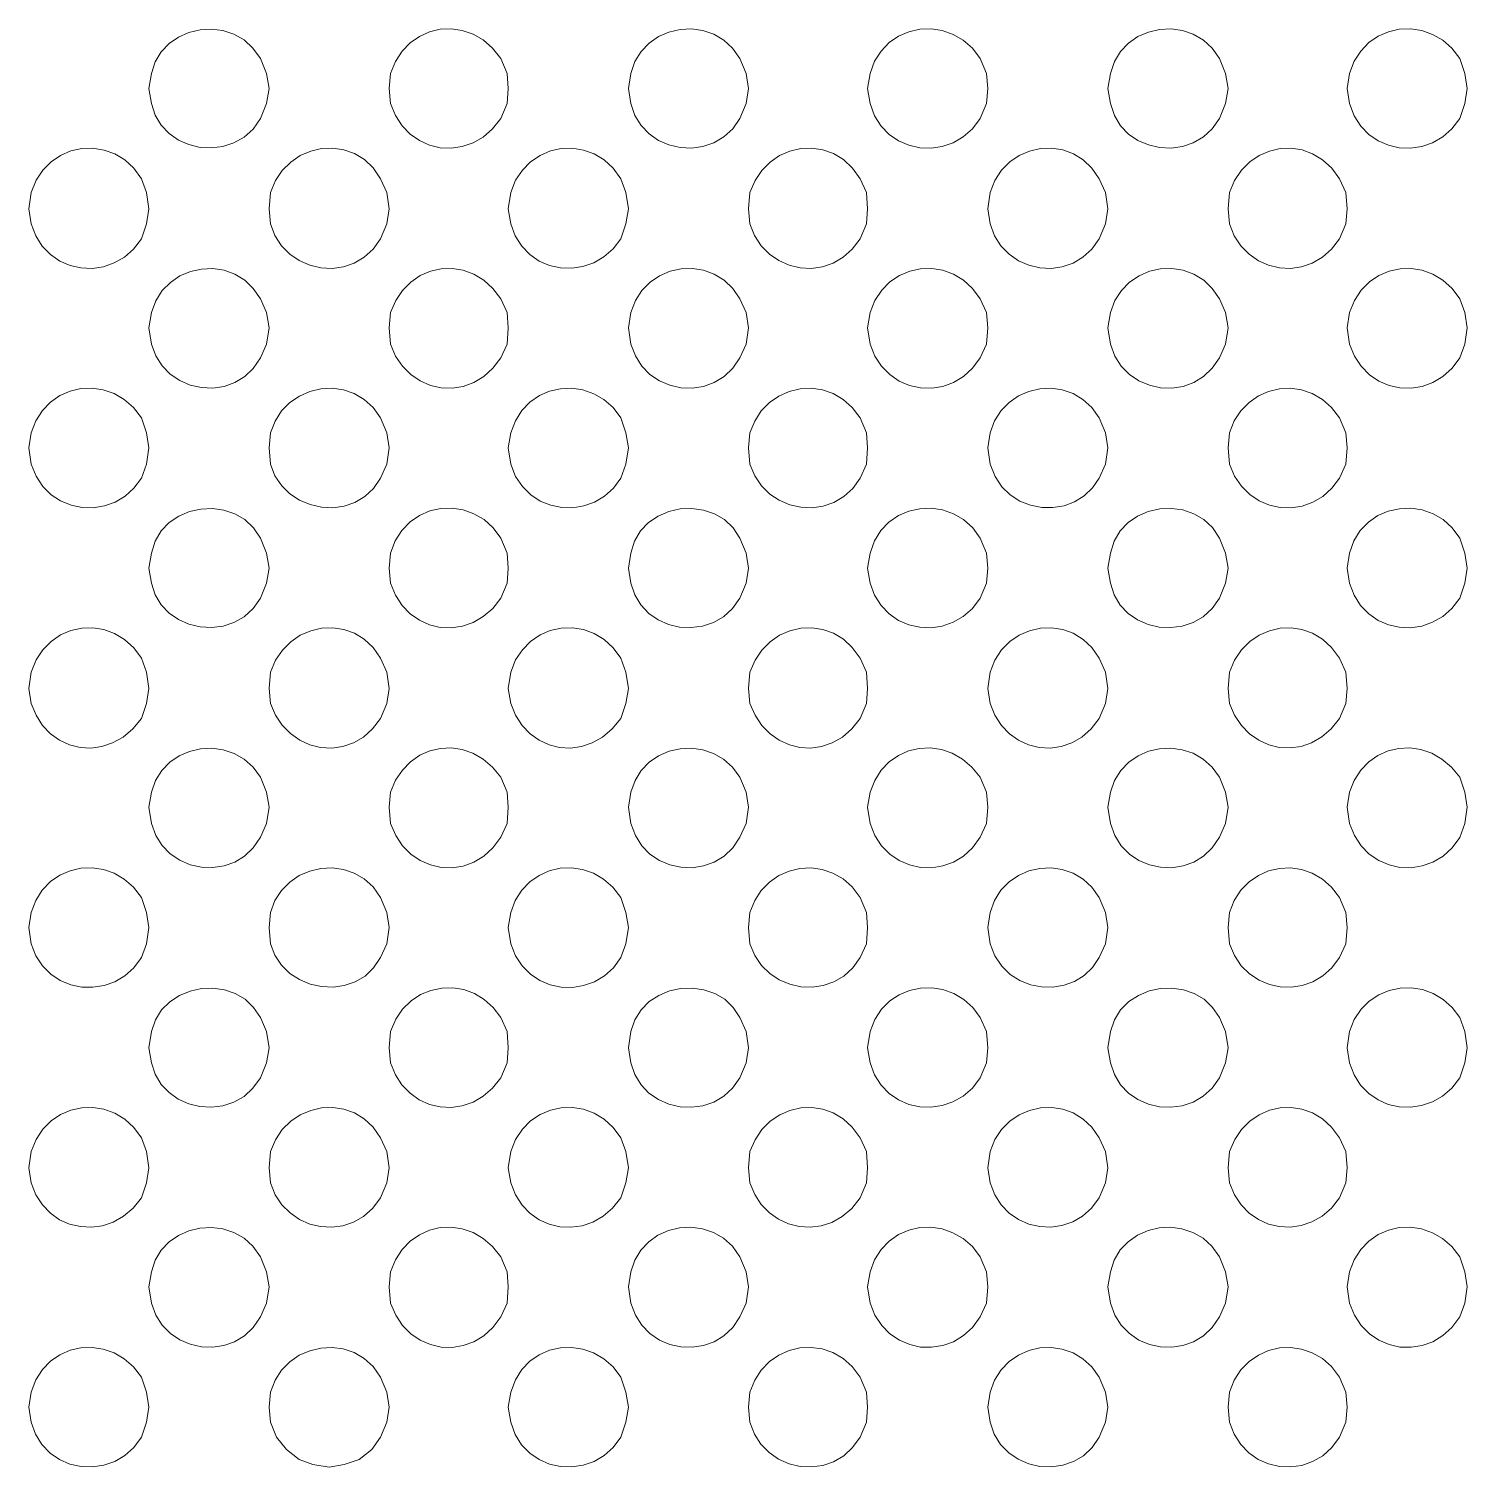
# Model space of a CAD drawing. Extents: x 0 to 242, y -13 to 199.
# Drawn here: x 85.79 to 116.08, y 139.38 to 169.67 of the extents above; entities that cross this region are included whole.
import ezdxf

# ---------------------------------------------------------------- set-up
doc = ezdxf.new("R2010")
doc.units = 0
doc.layers.add('GEOMETRY', color=7, linetype='Continuous')

msp = doc.modelspace()

# ---------------------------------------------------------------- linework, layer by layer
at = {"layer": 'GEOMETRY', "lineweight": 13}
for points in [[(90.855, 168.408), (90.802, 168.724), (90.67, 169.04), (90.515, 169.261), (90.327, 169.433), (90.113, 169.555), (89.882, 169.631), (89.642, 169.661), (89.4, 169.647), (89.165, 169.59), (88.945, 169.493), (88.748, 169.356), (88.583, 169.182), (88.456, 168.971), (88.376, 168.724), (88.325, 168.408), (88.376, 168.092), (88.456, 167.846), (88.582, 167.635), (88.748, 167.461), (88.945, 167.324), (89.165, 167.227), (89.4, 167.17), (89.642, 167.157), (89.883, 167.187), (90.114, 167.262), (90.327, 167.384), (90.516, 167.555), (90.67, 167.775), (90.802, 168.092), (90.855, 168.408)], [(95.89, 168.408), (95.864, 168.724), (95.733, 169.041), (95.561, 169.26), (95.364, 169.431), (95.149, 169.555), (94.923, 169.633), (94.69, 169.666), (94.458, 169.656), (94.232, 169.602), (94.019, 169.507), (93.824, 169.371), (93.653, 169.194), (93.514, 168.978), (93.411, 168.724), (93.385, 168.408), (93.411, 168.092), (93.514, 167.839), (93.653, 167.623), (93.823, 167.447), (94.018, 167.311), (94.232, 167.216), (94.458, 167.162), (94.69, 167.152), (94.923, 167.185), (95.15, 167.263), (95.364, 167.387), (95.561, 167.558), (95.733, 167.775), (95.864, 168.092), (95.89, 168.408)], [(100.952, 168.408), (100.899, 168.724), (100.767, 169.041), (100.615, 169.259), (100.43, 169.429), (100.218, 169.552), (99.989, 169.63), (99.749, 169.662), (99.508, 169.651), (99.273, 169.597), (99.053, 169.502), (98.854, 169.366), (98.687, 169.19), (98.557, 168.976), (98.474, 168.724), (98.421, 168.408), (98.474, 168.092), (98.557, 167.841), (98.686, 167.627), (98.854, 167.452), (99.052, 167.316), (99.273, 167.221), (99.508, 167.167), (99.75, 167.156), (99.989, 167.189), (100.219, 167.266), (100.43, 167.389), (100.616, 167.558), (100.767, 167.775), (100.899, 168.092), (100.952, 168.408)], [(105.987, 168.408), (105.96, 168.724), (105.829, 169.04), (105.663, 169.256), (105.47, 169.425), (105.256, 169.549), (105.028, 169.628), (104.792, 169.663), (104.556, 169.655), (104.326, 169.603), (104.109, 169.51), (103.912, 169.374), (103.742, 169.198), (103.605, 168.981), (103.508, 168.724), (103.457, 168.408), (103.508, 168.091), (103.605, 167.835), (103.742, 167.619), (103.912, 167.443), (104.11, 167.308), (104.326, 167.214), (104.556, 167.163), (104.793, 167.154), (105.028, 167.189), (105.256, 167.268), (105.47, 167.392), (105.664, 167.561), (105.829, 167.775), (105.96, 168.091), (105.987, 168.408)], [(111.047, 168.408), (110.995, 168.724), (110.863, 169.04), (110.712, 169.258), (110.526, 169.429), (110.315, 169.552), (110.085, 169.629), (109.846, 169.662), (109.605, 169.651), (109.37, 169.597), (109.149, 169.502), (108.951, 169.366), (108.783, 169.19), (108.653, 168.976), (108.569, 168.724), (108.517, 168.408), (108.569, 168.091), (108.653, 167.84), (108.782, 167.626), (108.951, 167.451), (109.149, 167.316), (109.37, 167.22), (109.605, 167.167), (109.846, 167.156), (110.086, 167.189), (110.315, 167.266), (110.527, 167.389), (110.712, 167.558), (110.863, 167.775), (110.995, 168.091), (111.047, 168.408)], [(116.083, 168.408), (116.031, 168.724), (115.925, 169.04), (115.759, 169.256), (115.566, 169.425), (115.352, 169.549), (115.124, 169.628), (114.888, 169.663), (114.652, 169.655), (114.422, 169.603), (114.206, 169.51), (114.009, 169.374), (113.839, 169.198), (113.702, 168.981), (113.605, 168.724), (113.553, 168.408), (113.605, 168.091), (113.702, 167.835), (113.839, 167.619), (114.009, 167.443), (114.206, 167.308), (114.423, 167.214), (114.653, 167.163), (114.889, 167.154), (115.124, 167.189), (115.352, 167.268), (115.566, 167.392), (115.759, 167.561), (115.925, 167.775), (116.031, 168.091), (116.083, 168.408)], [(88.325, 165.878), (88.272, 166.222), (88.166, 166.51), (88.004, 166.731), (87.815, 166.905), (87.604, 167.032), (87.378, 167.114), (87.145, 167.151), (86.91, 167.144), (86.68, 167.094), (86.463, 167.001), (86.264, 166.867), (86.09, 166.692), (85.949, 166.477), (85.846, 166.222), (85.794, 165.878), (85.846, 165.562), (85.942, 165.306), (86.079, 165.089), (86.249, 164.912), (86.446, 164.777), (86.663, 164.683), (86.893, 164.632), (87.129, 164.623), (87.365, 164.658), (87.593, 164.737), (87.808, 164.861), (88.001, 165.03), (88.166, 165.245), (88.272, 165.562), (88.325, 165.878)], [(93.385, 165.878), (93.332, 166.222), (93.201, 166.51), (93.046, 166.736), (92.861, 166.911), (92.653, 167.039), (92.429, 167.119), (92.196, 167.154), (91.961, 167.144), (91.73, 167.09), (91.511, 166.995), (91.309, 166.86), (91.133, 166.685), (90.988, 166.472), (90.881, 166.222), (90.855, 165.878), (90.881, 165.562), (90.978, 165.312), (91.117, 165.099), (91.29, 164.923), (91.49, 164.786), (91.711, 164.69), (91.944, 164.635), (92.183, 164.623), (92.419, 164.654), (92.647, 164.731), (92.858, 164.855), (93.045, 165.026), (93.201, 165.245), (93.332, 165.562), (93.385, 165.878)], [(98.421, 165.878), (98.369, 166.222), (98.263, 166.51), (98.101, 166.731), (97.911, 166.905), (97.701, 167.032), (97.475, 167.114), (97.242, 167.151), (97.007, 167.144), (96.778, 167.094), (96.56, 167.001), (96.361, 166.867), (96.188, 166.692), (96.046, 166.477), (95.943, 166.222), (95.891, 165.878), (95.943, 165.562), (96.039, 165.306), (96.176, 165.089), (96.347, 164.912), (96.544, 164.777), (96.761, 164.683), (96.99, 164.632), (97.227, 164.624), (97.462, 164.659), (97.69, 164.738), (97.904, 164.862), (98.097, 165.031), (98.263, 165.246), (98.369, 165.562), (98.421, 165.878)], [(103.457, 165.878), (103.43, 166.221), (103.298, 166.51), (103.137, 166.735), (102.948, 166.911), (102.739, 167.038), (102.515, 167.119), (102.283, 167.153), (102.05, 167.143), (101.822, 167.09), (101.605, 166.995), (101.405, 166.859), (101.23, 166.684), (101.086, 166.471), (100.979, 166.221), (100.952, 165.878), (100.979, 165.562), (101.078, 165.311), (101.217, 165.097), (101.389, 164.921), (101.587, 164.785), (101.804, 164.689), (102.034, 164.634), (102.27, 164.623), (102.504, 164.655), (102.731, 164.732), (102.944, 164.856), (103.135, 165.027), (103.298, 165.246), (103.43, 165.562), (103.457, 165.878)], [(108.517, 165.878), (108.464, 166.221), (108.332, 166.51), (108.18, 166.733), (107.997, 166.908), (107.79, 167.035), (107.567, 167.116), (107.334, 167.152), (107.099, 167.143), (106.868, 167.091), (106.65, 166.997), (106.45, 166.862), (106.277, 166.687), (106.137, 166.473), (106.038, 166.221), (105.987, 165.878), (106.038, 165.562), (106.13, 165.309), (106.265, 165.094), (106.435, 164.918), (106.633, 164.782), (106.852, 164.687), (107.083, 164.634), (107.321, 164.623), (107.556, 164.657), (107.783, 164.735), (107.992, 164.858), (108.178, 165.029), (108.332, 165.246), (108.464, 165.562), (108.517, 165.878)], [(113.552, 165.877), (113.526, 166.221), (113.394, 166.51), (113.229, 166.734), (113.038, 166.908), (112.828, 167.036), (112.605, 167.116), (112.375, 167.152), (112.144, 167.143), (111.918, 167.091), (111.703, 166.997), (111.505, 166.862), (111.33, 166.687), (111.185, 166.473), (111.074, 166.221), (111.047, 165.877), (111.074, 165.562), (111.177, 165.31), (111.318, 165.095), (111.489, 164.919), (111.685, 164.783), (111.9, 164.687), (112.128, 164.634), (112.361, 164.623), (112.593, 164.656), (112.819, 164.734), (113.032, 164.858), (113.226, 165.028), (113.394, 165.246), (113.526, 165.562), (113.552, 165.877)], [(90.855, 163.372), (90.802, 163.69), (90.67, 163.978), (90.522, 164.202), (90.34, 164.376), (90.132, 164.503), (89.905, 164.583), (89.669, 164.618), (89.43, 164.609), (89.196, 164.557), (88.975, 164.463), (88.775, 164.328), (88.603, 164.153), (88.468, 163.94), (88.376, 163.69), (88.325, 163.372), (88.376, 163.03), (88.467, 162.781), (88.601, 162.568), (88.773, 162.394), (88.973, 162.259), (89.194, 162.165), (89.429, 162.112), (89.668, 162.102), (89.905, 162.137), (90.132, 162.217), (90.34, 162.343), (90.522, 162.517), (90.67, 162.74), (90.802, 163.03), (90.855, 163.372)], [(95.89, 163.373), (95.864, 163.69), (95.733, 163.978), (95.568, 164.201), (95.377, 164.376), (95.166, 164.503), (94.942, 164.585), (94.711, 164.621), (94.479, 164.614), (94.252, 164.562), (94.036, 164.469), (93.838, 164.334), (93.664, 164.159), (93.52, 163.944), (93.411, 163.69), (93.385, 163.373), (93.411, 163.03), (93.518, 162.777), (93.662, 162.562), (93.836, 162.387), (94.034, 162.252), (94.25, 162.159), (94.478, 162.108), (94.71, 162.1), (94.942, 162.136), (95.167, 162.217), (95.377, 162.344), (95.568, 162.518), (95.733, 162.74), (95.864, 163.03), (95.89, 163.373)], [(100.952, 163.372), (100.899, 163.69), (100.767, 163.978), (100.618, 164.201), (100.436, 164.375), (100.228, 164.502), (100.003, 164.584), (99.767, 164.62), (99.529, 164.612), (99.296, 164.56), (99.076, 164.467), (98.876, 164.332), (98.703, 164.157), (98.567, 163.943), (98.474, 163.69), (98.421, 163.372), (98.474, 163.03), (98.567, 162.778), (98.702, 162.564), (98.874, 162.389), (99.074, 162.254), (99.294, 162.16), (99.527, 162.109), (99.765, 162.101), (100.001, 162.137), (100.226, 162.217), (100.434, 162.344), (100.617, 162.518), (100.767, 162.74), (100.899, 163.03), (100.952, 163.372)], [(105.987, 163.372), (105.96, 163.69), (105.829, 163.978), (105.667, 164.199), (105.477, 164.373), (105.266, 164.501), (105.04, 164.583), (104.807, 164.62), (104.572, 164.614), (104.343, 164.564), (104.126, 164.471), (103.927, 164.337), (103.754, 164.161), (103.612, 163.946), (103.508, 163.69), (103.457, 163.372), (103.508, 163.03), (103.61, 162.776), (103.751, 162.56), (103.925, 162.385), (104.124, 162.251), (104.342, 162.158), (104.572, 162.108), (104.807, 162.101), (105.041, 162.138), (105.267, 162.22), (105.478, 162.347), (105.668, 162.52), (105.829, 162.74), (105.96, 163.03), (105.987, 163.372)], [(111.047, 163.372), (110.995, 163.69), (110.863, 163.978), (110.715, 164.2), (110.533, 164.375), (110.326, 164.502), (110.101, 164.583), (109.865, 164.62), (109.627, 164.612), (109.394, 164.561), (109.173, 164.468), (108.973, 164.333), (108.8, 164.158), (108.663, 163.944), (108.569, 163.69), (108.517, 163.372), (108.569, 163.03), (108.663, 162.777), (108.799, 162.563), (108.971, 162.388), (109.171, 162.253), (109.392, 162.16), (109.625, 162.109), (109.863, 162.101), (110.099, 162.137), (110.324, 162.218), (110.532, 162.345), (110.714, 162.519), (110.863, 162.74), (110.995, 163.03), (111.047, 163.372)], [(116.083, 163.372), (116.031, 163.69), (115.925, 163.978), (115.762, 164.199), (115.572, 164.373), (115.361, 164.501), (115.136, 164.583), (114.903, 164.62), (114.668, 164.614), (114.439, 164.564), (114.222, 164.471), (114.024, 164.337), (113.85, 164.161), (113.708, 163.946), (113.605, 163.69), (113.553, 163.372), (113.605, 163.03), (113.708, 162.775), (113.849, 162.56), (114.022, 162.384), (114.221, 162.25), (114.438, 162.157), (114.667, 162.107), (114.902, 162.1), (115.135, 162.137), (115.361, 162.219), (115.572, 162.346), (115.762, 162.52), (115.925, 162.74), (116.031, 163.03), (116.083, 163.372)], [(88.325, 160.844), (88.272, 161.159), (88.166, 161.475), (87.998, 161.691), (87.804, 161.861), (87.59, 161.985), (87.362, 162.064), (87.127, 162.099), (86.892, 162.09), (86.664, 162.038), (86.448, 161.944), (86.252, 161.809), (86.081, 161.632), (85.944, 161.415), (85.846, 161.159), (85.794, 160.844), (85.846, 160.5), (85.948, 160.245), (86.09, 160.03), (86.265, 159.857), (86.465, 159.725), (86.684, 159.636), (86.916, 159.588), (87.152, 159.584), (87.386, 159.622), (87.611, 159.703), (87.821, 159.828), (88.008, 159.996), (88.166, 160.209), (88.272, 160.5), (88.325, 160.844)], [(93.385, 160.844), (93.332, 161.159), (93.201, 161.475), (93.044, 161.695), (92.857, 161.865), (92.646, 161.989), (92.418, 162.066), (92.182, 162.097), (91.944, 162.085), (91.711, 162.03), (91.491, 161.934), (91.291, 161.797), (91.118, 161.622), (90.979, 161.409), (90.881, 161.159), (90.855, 160.844), (90.881, 160.5), (90.978, 160.255), (91.119, 160.047), (91.294, 159.875), (91.498, 159.741), (91.722, 159.648), (91.958, 159.595), (92.199, 159.584), (92.436, 159.617), (92.663, 159.694), (92.871, 159.818), (93.053, 159.989), (93.201, 160.209), (93.332, 160.5), (93.385, 160.844)], [(98.421, 160.844), (98.369, 161.159), (98.263, 161.475), (98.096, 161.69), (97.903, 161.86), (97.689, 161.983), (97.461, 162.063), (97.226, 162.098), (96.99, 162.089), (96.761, 162.038), (96.545, 161.944), (96.348, 161.809), (96.178, 161.632), (96.04, 161.416), (95.943, 161.159), (95.891, 160.844), (95.943, 160.499), (96.046, 160.243), (96.189, 160.028), (96.364, 159.855), (96.565, 159.724), (96.784, 159.634), (97.015, 159.587), (97.251, 159.583), (97.484, 159.622), (97.709, 159.703), (97.919, 159.828), (98.105, 159.997), (98.263, 160.209), (98.369, 160.499), (98.421, 160.844)], [(103.457, 160.844), (103.43, 161.159), (103.298, 161.475), (103.134, 161.694), (102.943, 161.865), (102.73, 161.988), (102.504, 162.066), (102.27, 162.098), (102.034, 162.086), (101.805, 162.031), (101.588, 161.935), (101.39, 161.799), (101.218, 161.623), (101.079, 161.409), (100.979, 161.159), (100.952, 160.844), (100.979, 160.499), (101.08, 160.253), (101.221, 160.044), (101.396, 159.872), (101.597, 159.739), (101.817, 159.646), (102.05, 159.593), (102.287, 159.584), (102.522, 159.617), (102.747, 159.695), (102.957, 159.819), (103.143, 159.99), (103.298, 160.209), (103.43, 160.499), (103.457, 160.844)], [(108.517, 160.844), (108.464, 161.16), (108.332, 161.475), (108.178, 161.692), (107.992, 161.862), (107.782, 161.986), (107.556, 162.064), (107.321, 162.097), (107.084, 162.086), (106.852, 162.033), (106.634, 161.938), (106.436, 161.802), (106.266, 161.627), (106.131, 161.412), (106.038, 161.16), (105.987, 160.844), (106.038, 160.499), (106.14, 160.242), (106.283, 160.026), (106.461, 159.853), (106.665, 159.723), (106.887, 159.634), (107.122, 159.589), (107.359, 159.585), (107.593, 159.625), (107.814, 159.707), (108.017, 159.831), (108.192, 159.999), (108.332, 160.209), (108.464, 160.499), (108.517, 160.844)], [(113.552, 160.842), (113.526, 161.16), (113.394, 161.475), (113.226, 161.693), (113.033, 161.863), (112.82, 161.986), (112.594, 162.064), (112.361, 162.097), (112.128, 162.086), (111.901, 162.033), (111.686, 161.937), (111.49, 161.802), (111.318, 161.626), (111.178, 161.412), (111.074, 161.16), (111.047, 160.842), (111.074, 160.499), (111.183, 160.249), (111.328, 160.037), (111.503, 159.864), (111.702, 159.731), (111.918, 159.64), (112.145, 159.589), (112.377, 159.582), (112.608, 159.617), (112.832, 159.697), (113.042, 159.822), (113.231, 159.992), (113.394, 160.209), (113.526, 160.499), (113.552, 160.842)], [(90.855, 158.313), (90.802, 158.627), (90.67, 158.945), (90.527, 159.163), (90.345, 159.334), (90.135, 159.457), (89.903, 159.535), (89.661, 159.567), (89.415, 159.556), (89.176, 159.502), (88.951, 159.406), (88.75, 159.27), (88.581, 159.094), (88.454, 158.879), (88.376, 158.627), (88.325, 158.313), (88.376, 157.996), (88.455, 157.75), (88.582, 157.538), (88.748, 157.364), (88.946, 157.227), (89.166, 157.13), (89.401, 157.074), (89.643, 157.061), (89.884, 157.091), (90.115, 157.166), (90.329, 157.289), (90.516, 157.459), (90.67, 157.68), (90.802, 157.996), (90.855, 158.313)], [(95.89, 158.313), (95.864, 158.628), (95.733, 158.945), (95.571, 159.161), (95.38, 159.332), (95.168, 159.457), (94.942, 159.537), (94.707, 159.574), (94.471, 159.566), (94.241, 159.515), (94.024, 159.421), (93.825, 159.285), (93.652, 159.107), (93.512, 158.888), (93.411, 158.628), (93.385, 158.313), (93.411, 157.996), (93.514, 157.742), (93.653, 157.526), (93.823, 157.35), (94.019, 157.213), (94.232, 157.118), (94.459, 157.065), (94.691, 157.055), (94.924, 157.089), (95.151, 157.167), (95.365, 157.291), (95.562, 157.462), (95.733, 157.68), (95.864, 157.996), (95.89, 158.313)], [(100.952, 158.313), (100.899, 158.628), (100.767, 158.945), (100.624, 159.163), (100.443, 159.334), (100.232, 159.458), (100.001, 159.535), (99.757, 159.568), (99.511, 159.557), (99.271, 159.503), (99.046, 159.408), (98.845, 159.271), (98.676, 159.095), (98.55, 158.88), (98.474, 158.628), (98.421, 158.313), (98.474, 157.996), (98.554, 157.748), (98.681, 157.536), (98.848, 157.36), (99.045, 157.224), (99.264, 157.127), (99.499, 157.072), (99.74, 157.059), (99.98, 157.09), (100.211, 157.166), (100.424, 157.289), (100.612, 157.46), (100.767, 157.68), (100.899, 157.996), (100.952, 158.313)], [(105.987, 158.313), (105.96, 158.628), (105.829, 158.945), (105.669, 159.161), (105.479, 159.332), (105.265, 159.457), (105.036, 159.536), (104.797, 159.572), (104.558, 159.563), (104.324, 159.512), (104.105, 159.418), (103.906, 159.281), (103.735, 159.104), (103.6, 158.886), (103.508, 158.628), (103.457, 158.313), (103.508, 157.996), (103.604, 157.739), (103.741, 157.523), (103.912, 157.346), (104.109, 157.211), (104.326, 157.117), (104.556, 157.066), (104.792, 157.058), (105.028, 157.093), (105.257, 157.172), (105.471, 157.296), (105.664, 157.465), (105.829, 157.68), (105.96, 157.996), (105.987, 158.313)], [(111.047, 158.313), (110.995, 158.628), (110.863, 158.945), (110.721, 159.164), (110.54, 159.334), (110.329, 159.458), (110.097, 159.536), (109.854, 159.568), (109.608, 159.557), (109.367, 159.503), (109.142, 159.408), (108.941, 159.271), (108.772, 159.095), (108.646, 158.88), (108.569, 158.628), (108.517, 158.313), (108.569, 157.996), (108.65, 157.747), (108.778, 157.535), (108.945, 157.359), (109.142, 157.223), (109.362, 157.126), (109.597, 157.071), (109.839, 157.059), (110.079, 157.09), (110.309, 157.166), (110.522, 157.289), (110.71, 157.46), (110.863, 157.68), (110.995, 157.996), (111.047, 158.313)], [(116.083, 158.313), (116.031, 158.628), (115.925, 158.945), (115.765, 159.161), (115.575, 159.332), (115.362, 159.457), (115.132, 159.536), (114.894, 159.572), (114.654, 159.563), (114.421, 159.512), (114.201, 159.418), (114.002, 159.281), (113.831, 159.104), (113.696, 158.886), (113.605, 158.628), (113.553, 158.313), (113.605, 157.996), (113.701, 157.739), (113.838, 157.523), (114.008, 157.346), (114.205, 157.211), (114.422, 157.117), (114.652, 157.066), (114.888, 157.058), (115.124, 157.093), (115.352, 157.172), (115.566, 157.296), (115.76, 157.465), (115.925, 157.68), (116.031, 157.996), (116.083, 158.313)], [(88.325, 155.781), (88.272, 156.124), (88.166, 156.414), (88.004, 156.635), (87.813, 156.808), (87.602, 156.936), (87.377, 157.017), (87.143, 157.054), (86.908, 157.047), (86.679, 156.997), (86.462, 156.904), (86.263, 156.77), (86.09, 156.595), (85.949, 156.379), (85.846, 156.124), (85.794, 155.781), (85.846, 155.465), (85.948, 155.215), (86.086, 155.001), (86.252, 154.825), (86.443, 154.688), (86.651, 154.59), (86.873, 154.535), (87.102, 154.522), (87.333, 154.554), (87.56, 154.631), (87.779, 154.755), (87.982, 154.927), (88.166, 155.148), (88.272, 155.465), (88.325, 155.781)], [(93.385, 155.781), (93.332, 156.124), (93.201, 156.415), (93.044, 156.64), (92.859, 156.816), (92.651, 156.943), (92.427, 157.023), (92.195, 157.057), (91.96, 157.047), (91.73, 156.994), (91.511, 156.899), (91.31, 156.763), (91.134, 156.588), (90.989, 156.375), (90.881, 156.124), (90.855, 155.781), (90.881, 155.465), (90.987, 155.216), (91.13, 155.003), (91.302, 154.827), (91.499, 154.69), (91.714, 154.593), (91.94, 154.537), (92.172, 154.524), (92.404, 154.555), (92.629, 154.632), (92.841, 154.756), (93.034, 154.927), (93.201, 155.148), (93.332, 155.465), (93.385, 155.781)], [(98.421, 155.781), (98.369, 156.124), (98.263, 156.415), (98.1, 156.636), (97.91, 156.809), (97.698, 156.936), (97.473, 157.018), (97.24, 157.054), (97.005, 157.047), (96.776, 156.997), (96.559, 156.904), (96.361, 156.77), (96.187, 156.595), (96.046, 156.379), (95.943, 156.124), (95.891, 155.781), (95.943, 155.465), (96.046, 155.215), (96.184, 155), (96.351, 154.824), (96.541, 154.687), (96.75, 154.59), (96.971, 154.535), (97.2, 154.523), (97.43, 154.554), (97.657, 154.632), (97.875, 154.756), (98.079, 154.927), (98.263, 155.148), (98.369, 155.465), (98.421, 155.781)], [(103.457, 155.781), (103.43, 156.124), (103.298, 156.415), (103.135, 156.641), (102.946, 156.816), (102.736, 156.943), (102.513, 157.023), (102.281, 157.057), (102.049, 157.047), (101.821, 156.994), (101.605, 156.898), (101.406, 156.763), (101.231, 156.587), (101.087, 156.374), (100.979, 156.124), (100.952, 155.781), (100.979, 155.465), (101.089, 155.215), (101.232, 155.001), (101.404, 154.824), (101.598, 154.687), (101.809, 154.591), (102.031, 154.536), (102.26, 154.523), (102.488, 154.555), (102.712, 154.633), (102.925, 154.756), (103.122, 154.928), (103.298, 155.148), (103.43, 155.465), (103.457, 155.781)], [(108.517, 155.781), (108.464, 156.124), (108.332, 156.415), (108.179, 156.638), (107.995, 156.812), (107.788, 156.939), (107.565, 157.02), (107.332, 157.055), (107.097, 157.046), (106.867, 156.994), (106.649, 156.9), (106.45, 156.765), (106.277, 156.59), (106.137, 156.376), (106.038, 156.124), (105.987, 155.781), (106.038, 155.465), (106.138, 155.216), (106.275, 155.002), (106.443, 154.826), (106.636, 154.689), (106.848, 154.592), (107.072, 154.537), (107.303, 154.524), (107.533, 154.556), (107.758, 154.633), (107.97, 154.756), (108.163, 154.927), (108.332, 155.147), (108.464, 155.465), (108.517, 155.781)], [(113.552, 155.781), (113.526, 156.124), (113.394, 156.414), (113.227, 156.638), (113.036, 156.813), (112.826, 156.94), (112.603, 157.021), (112.373, 157.056), (112.143, 157.047), (111.918, 156.995), (111.703, 156.901), (111.506, 156.766), (111.331, 156.591), (111.185, 156.376), (111.074, 156.124), (111.047, 155.781), (111.074, 155.465), (111.184, 155.214), (111.328, 155), (111.499, 154.824), (111.693, 154.688), (111.904, 154.592), (112.126, 154.538), (112.354, 154.527), (112.583, 154.559), (112.807, 154.637), (113.021, 154.76), (113.218, 154.93), (113.394, 155.147), (113.526, 155.465), (113.552, 155.781)], [(90.855, 153.278), (90.802, 153.593), (90.67, 153.909), (90.517, 154.123), (90.33, 154.291), (90.119, 154.412), (89.89, 154.487), (89.652, 154.519), (89.412, 154.507), (89.179, 154.454), (88.959, 154.359), (88.761, 154.225), (88.593, 154.051), (88.462, 153.84), (88.376, 153.593), (88.325, 153.278), (88.376, 152.935), (88.467, 152.684), (88.603, 152.472), (88.774, 152.297), (88.974, 152.162), (89.195, 152.068), (89.429, 152.016), (89.668, 152.007), (89.905, 152.042), (90.131, 152.122), (90.339, 152.248), (90.522, 152.422), (90.67, 152.645), (90.802, 152.935), (90.855, 153.278)], [(95.89, 153.278), (95.864, 153.593), (95.733, 153.909), (95.557, 154.123), (95.359, 154.291), (95.144, 154.414), (94.92, 154.492), (94.69, 154.526), (94.46, 154.516), (94.237, 154.464), (94.026, 154.371), (93.832, 154.236), (93.661, 154.061), (93.519, 153.846), (93.411, 153.593), (93.385, 153.278), (93.411, 152.935), (93.52, 152.681), (93.664, 152.466), (93.838, 152.29), (94.036, 152.156), (94.251, 152.062), (94.478, 152.011), (94.71, 152.003), (94.941, 152.04), (95.165, 152.121), (95.375, 152.248), (95.567, 152.423), (95.733, 152.645), (95.864, 152.935), (95.89, 153.278)], [(100.952, 153.278), (100.899, 153.593), (100.767, 153.909), (100.612, 154.123), (100.424, 154.291), (100.213, 154.412), (99.984, 154.489), (99.747, 154.521), (99.508, 154.51), (99.275, 154.457), (99.056, 154.363), (98.859, 154.228), (98.691, 154.054), (98.56, 153.842), (98.474, 153.593), (98.421, 153.278), (98.474, 152.935), (98.566, 152.682), (98.702, 152.468), (98.874, 152.293), (99.074, 152.158), (99.294, 152.065), (99.527, 152.013), (99.766, 152.005), (100.002, 152.041), (100.227, 152.122), (100.435, 152.249), (100.618, 152.423), (100.767, 152.645), (100.899, 152.935), (100.952, 153.278)], [(105.987, 153.278), (105.96, 153.593), (105.829, 153.909), (105.653, 154.124), (105.454, 154.293), (105.238, 154.415), (105.01, 154.493), (104.777, 154.526), (104.544, 154.515), (104.319, 154.462), (104.107, 154.368), (103.913, 154.233), (103.745, 154.058), (103.608, 153.844), (103.508, 153.593), (103.457, 153.278), (103.508, 152.935), (103.611, 152.68), (103.752, 152.464), (103.926, 152.289), (104.124, 152.155), (104.342, 152.062), (104.571, 152.012), (104.806, 152.005), (105.04, 152.042), (105.266, 152.124), (105.477, 152.251), (105.667, 152.424), (105.829, 152.645), (105.96, 152.935), (105.987, 153.278)], [(111.047, 153.278), (110.995, 153.593), (110.863, 153.909), (110.709, 154.123), (110.521, 154.291), (110.31, 154.413), (110.081, 154.489), (109.844, 154.521), (109.605, 154.51), (109.372, 154.457), (109.153, 154.362), (108.955, 154.228), (108.787, 154.054), (108.656, 153.842), (108.569, 153.593), (108.517, 153.278), (108.569, 152.935), (108.662, 152.682), (108.799, 152.467), (108.971, 152.292), (109.171, 152.157), (109.392, 152.064), (109.625, 152.013), (109.863, 152.005), (110.099, 152.041), (110.325, 152.122), (110.532, 152.249), (110.715, 152.423), (110.863, 152.645), (110.995, 152.935), (111.047, 153.278)], [(116.083, 153.278), (116.031, 153.593), (115.925, 153.909), (115.749, 154.124), (115.55, 154.293), (115.334, 154.415), (115.106, 154.492), (114.873, 154.525), (114.641, 154.515), (114.415, 154.462), (114.203, 154.367), (114.01, 154.232), (113.841, 154.058), (113.704, 153.844), (113.605, 153.593), (113.553, 153.278), (113.605, 152.935), (113.707, 152.68), (113.848, 152.464), (114.021, 152.289), (114.22, 152.155), (114.437, 152.062), (114.667, 152.012), (114.902, 152.005), (115.135, 152.042), (115.361, 152.123), (115.573, 152.25), (115.763, 152.424), (115.925, 152.644), (116.031, 152.935), (116.083, 153.278)], [(88.325, 150.746), (88.272, 151.061), (88.166, 151.379), (88, 151.595), (87.806, 151.764), (87.592, 151.888), (87.364, 151.967), (87.128, 152.001), (86.892, 151.993), (86.663, 151.941), (86.446, 151.847), (86.249, 151.712), (86.079, 151.535), (85.942, 151.318), (85.846, 151.061), (85.794, 150.746), (85.846, 150.404), (85.946, 150.151), (86.086, 149.938), (86.259, 149.765), (86.458, 149.633), (86.677, 149.542), (86.908, 149.493), (87.145, 149.487), (87.38, 149.523), (87.607, 149.604), (87.818, 149.729), (88.006, 149.898), (88.166, 150.113), (88.272, 150.404), (88.325, 150.746)], [(93.385, 150.746), (93.332, 151.061), (93.201, 151.379), (93.044, 151.599), (92.857, 151.769), (92.645, 151.893), (92.418, 151.97), (92.181, 152.001), (91.943, 151.989), (91.71, 151.934), (91.49, 151.838), (91.29, 151.701), (91.117, 151.525), (90.978, 151.312), (90.881, 151.061), (90.855, 150.746), (90.881, 150.404), (90.976, 150.161), (91.115, 149.953), (91.291, 149.781), (91.495, 149.648), (91.72, 149.554), (91.957, 149.501), (92.2, 149.49), (92.438, 149.522), (92.666, 149.599), (92.874, 149.723), (93.055, 149.894), (93.201, 150.113), (93.332, 150.404), (93.385, 150.746)], [(98.421, 150.747), (98.369, 151.061), (98.263, 151.379), (98.094, 151.596), (97.899, 151.766), (97.684, 151.889), (97.455, 151.968), (97.219, 152.002), (96.984, 151.992), (96.755, 151.939), (96.539, 151.844), (96.343, 151.708), (96.174, 151.532), (96.038, 151.316), (95.943, 151.061), (95.891, 150.747), (95.943, 150.404), (96.043, 150.151), (96.184, 149.938), (96.358, 149.764), (96.557, 149.632), (96.775, 149.541), (97.006, 149.493), (97.242, 149.486), (97.477, 149.523), (97.703, 149.604), (97.914, 149.729), (98.103, 149.898), (98.263, 150.113), (98.369, 150.404), (98.421, 150.747)], [(103.457, 150.747), (103.43, 151.061), (103.298, 151.379), (103.133, 151.599), (102.94, 151.77), (102.728, 151.893), (102.501, 151.97), (102.267, 152.002), (102.032, 151.99), (101.803, 151.935), (101.587, 151.839), (101.39, 151.702), (101.218, 151.526), (101.079, 151.312), (100.979, 151.061), (100.952, 150.747), (100.979, 150.404), (101.079, 150.158), (101.221, 149.949), (101.395, 149.777), (101.597, 149.644), (101.817, 149.55), (102.049, 149.498), (102.287, 149.488), (102.522, 149.522), (102.748, 149.6), (102.957, 149.724), (103.143, 149.894), (103.298, 150.113), (103.43, 150.404), (103.457, 150.747)], [(108.517, 150.747), (108.464, 151.061), (108.332, 151.378), (108.179, 151.595), (107.993, 151.765), (107.784, 151.888), (107.557, 151.966), (107.322, 152), (107.084, 151.989), (106.853, 151.936), (106.634, 151.841), (106.436, 151.706), (106.265, 151.53), (106.13, 151.315), (106.038, 151.061), (105.987, 150.747), (106.038, 150.404), (106.139, 150.147), (106.281, 149.932), (106.459, 149.759), (106.663, 149.628), (106.886, 149.54), (107.121, 149.494), (107.359, 149.491), (107.594, 149.53), (107.816, 149.611), (108.018, 149.736), (108.193, 149.903), (108.332, 150.112), (108.464, 150.404), (108.517, 150.747)], [(113.552, 150.747), (113.526, 151.061), (113.394, 151.378), (113.226, 151.596), (113.032, 151.767), (112.818, 151.89), (112.592, 151.968), (112.36, 152.001), (112.127, 151.99), (111.9, 151.936), (111.686, 151.841), (111.489, 151.705), (111.318, 151.529), (111.178, 151.314), (111.074, 151.061), (111.047, 150.747), (111.074, 150.404), (111.182, 150.154), (111.326, 149.942), (111.501, 149.77), (111.7, 149.637), (111.916, 149.545), (112.144, 149.495), (112.377, 149.487), (112.609, 149.522), (112.833, 149.602), (113.043, 149.726), (113.232, 149.896), (113.394, 150.112), (113.526, 150.404), (113.552, 150.747)], [(90.855, 148.214), (90.802, 148.558), (90.67, 148.848), (90.529, 149.065), (90.35, 149.235), (90.142, 149.358), (89.913, 149.436), (89.673, 149.47), (89.429, 149.461), (89.19, 149.409), (88.966, 149.317), (88.763, 149.184), (88.592, 149.013), (88.46, 148.804), (88.376, 148.558), (88.325, 148.214), (88.376, 147.9), (88.455, 147.655), (88.581, 147.444), (88.747, 147.27), (88.943, 147.133), (89.163, 147.036), (89.398, 146.979), (89.64, 146.965), (89.88, 146.994), (90.112, 147.069), (90.326, 147.191), (90.515, 147.361), (90.67, 147.581), (90.802, 147.9), (90.855, 148.214)], [(95.89, 148.215), (95.864, 148.558), (95.733, 148.848), (95.573, 149.062), (95.385, 149.231), (95.177, 149.356), (94.953, 149.438), (94.722, 149.476), (94.489, 149.471), (94.26, 149.423), (94.043, 149.333), (93.843, 149.201), (93.666, 149.028), (93.521, 148.813), (93.411, 148.558), (93.385, 148.215), (93.411, 147.9), (93.513, 147.647), (93.652, 147.431), (93.822, 147.255), (94.017, 147.119), (94.23, 147.023), (94.456, 146.97), (94.688, 146.959), (94.921, 146.992), (95.148, 147.07), (95.363, 147.194), (95.56, 147.364), (95.733, 147.582), (95.864, 147.9), (95.89, 148.215)], [(100.952, 148.215), (100.899, 148.558), (100.767, 148.848), (100.626, 149.065), (100.447, 149.235), (100.239, 149.358), (100.01, 149.437), (99.769, 149.471), (99.525, 149.462), (99.286, 149.41), (99.061, 149.318), (98.858, 149.186), (98.687, 149.014), (98.556, 148.805), (98.474, 148.558), (98.421, 148.215), (98.474, 147.9), (98.556, 147.649), (98.686, 147.434), (98.853, 147.259), (99.051, 147.123), (99.272, 147.028), (99.507, 146.974), (99.748, 146.962), (99.987, 146.995), (100.217, 147.072), (100.429, 147.195), (100.615, 147.364), (100.767, 147.581), (100.899, 147.9), (100.952, 148.215)], [(105.987, 148.215), (105.96, 148.558), (105.829, 148.848), (105.669, 149.063), (105.481, 149.232), (105.27, 149.357), (105.044, 149.438), (104.809, 149.475), (104.573, 149.47), (104.342, 149.421), (104.123, 149.331), (103.924, 149.199), (103.75, 149.025), (103.609, 148.812), (103.508, 148.558), (103.457, 148.215), (103.508, 147.9), (103.605, 147.644), (103.742, 147.427), (103.912, 147.25), (104.108, 147.115), (104.325, 147.021), (104.554, 146.97), (104.79, 146.961), (105.025, 146.996), (105.254, 147.075), (105.468, 147.198), (105.662, 147.367), (105.829, 147.581), (105.96, 147.9), (105.987, 148.215)], [(111.047, 148.215), (110.995, 148.558), (110.863, 148.848), (110.722, 149.065), (110.543, 149.235), (110.335, 149.359), (110.106, 149.437), (109.865, 149.471), (109.621, 149.462), (109.383, 149.411), (109.158, 149.318), (108.955, 149.186), (108.784, 149.014), (108.653, 148.805), (108.569, 148.558), (108.517, 148.215), (108.569, 147.9), (108.652, 147.649), (108.782, 147.434), (108.949, 147.259), (109.148, 147.123), (109.368, 147.028), (109.603, 146.974), (109.844, 146.962), (110.083, 146.995), (110.313, 147.072), (110.525, 147.195), (110.711, 147.364), (110.863, 147.581), (110.995, 147.9), (111.047, 148.215)], [(116.083, 148.215), (116.031, 148.558), (115.925, 148.848), (115.765, 149.063), (115.577, 149.233), (115.366, 149.358), (115.14, 149.438), (114.905, 149.476), (114.669, 149.47), (114.438, 149.421), (114.219, 149.33), (114.02, 149.198), (113.846, 149.025), (113.705, 148.812), (113.605, 148.558), (113.553, 148.215), (113.605, 147.9), (113.701, 147.644), (113.838, 147.427), (114.008, 147.25), (114.205, 147.115), (114.421, 147.021), (114.651, 146.97), (114.886, 146.961), (115.122, 146.996), (115.35, 147.075), (115.565, 147.198), (115.758, 147.367), (115.925, 147.581), (116.031, 147.9), (116.083, 148.215)], [(88.325, 145.685), (88.272, 146.028), (88.166, 146.318), (88.004, 146.538), (87.814, 146.712), (87.603, 146.839), (87.377, 146.921), (87.144, 146.958), (86.909, 146.951), (86.679, 146.901), (86.462, 146.808), (86.263, 146.674), (86.09, 146.498), (85.949, 146.283), (85.846, 146.028), (85.794, 145.685), (85.846, 145.369), (85.945, 145.118), (86.082, 144.905), (86.249, 144.731), (86.442, 144.595), (86.654, 144.501), (86.88, 144.448), (87.112, 144.437), (87.345, 144.469), (87.573, 144.546), (87.79, 144.668), (87.989, 144.836), (88.166, 145.052), (88.272, 145.369), (88.325, 145.685)], [(93.385, 145.685), (93.332, 146.028), (93.201, 146.318), (93.045, 146.543), (92.859, 146.718), (92.651, 146.845), (92.427, 146.925), (92.195, 146.96), (91.96, 146.95), (91.73, 146.897), (91.511, 146.801), (91.31, 146.666), (91.133, 146.491), (90.988, 146.278), (90.881, 146.028), (90.855, 145.685), (90.881, 145.369), (90.984, 145.121), (91.125, 144.91), (91.297, 144.736), (91.495, 144.6), (91.711, 144.504), (91.94, 144.449), (92.174, 144.437), (92.407, 144.468), (92.633, 144.544), (92.845, 144.665), (93.037, 144.834), (93.201, 145.052), (93.332, 145.369), (93.385, 145.685)], [(98.421, 145.685), (98.369, 146.028), (98.263, 146.318), (98.1, 146.538), (97.91, 146.712), (97.699, 146.839), (97.474, 146.921), (97.24, 146.958), (97.006, 146.951), (96.777, 146.9), (96.559, 146.808), (96.361, 146.673), (96.187, 146.498), (96.046, 146.283), (95.943, 146.028), (95.891, 145.685), (95.943, 145.369), (96.043, 145.118), (96.18, 144.904), (96.348, 144.729), (96.541, 144.594), (96.753, 144.5), (96.978, 144.447), (97.21, 144.436), (97.443, 144.469), (97.671, 144.546), (97.887, 144.668), (98.086, 144.836), (98.263, 145.052), (98.369, 145.369), (98.421, 145.685)], [(103.457, 145.685), (103.43, 146.028), (103.298, 146.318), (103.134, 146.543), (102.945, 146.718), (102.735, 146.845), (102.512, 146.925), (102.281, 146.959), (102.049, 146.949), (101.822, 146.896), (101.606, 146.801), (101.407, 146.666), (101.233, 146.491), (101.088, 146.278), (100.979, 146.028), (100.952, 145.685), (100.979, 145.369), (101.081, 145.125), (101.219, 144.915), (101.388, 144.741), (101.581, 144.604), (101.793, 144.507), (102.017, 144.45), (102.249, 144.435), (102.48, 144.464), (102.707, 144.539), (102.923, 144.661), (103.122, 144.831), (103.298, 145.052), (103.43, 145.369), (103.457, 145.685)], [(108.517, 145.685), (108.464, 146.028), (108.332, 146.318), (108.179, 146.54), (107.995, 146.714), (107.788, 146.841), (107.565, 146.922), (107.333, 146.958), (107.098, 146.949), (106.869, 146.897), (106.651, 146.803), (106.452, 146.669), (106.279, 146.494), (106.139, 146.28), (106.038, 146.028), (105.987, 145.685), (106.038, 145.37), (106.133, 145.12), (106.269, 144.907), (106.438, 144.733), (106.635, 144.598), (106.851, 144.503), (107.08, 144.45), (107.315, 144.439), (107.549, 144.472), (107.775, 144.548), (107.985, 144.67), (108.174, 144.837), (108.332, 145.052), (108.464, 145.37), (108.517, 145.685)], [(113.552, 145.685), (113.526, 146.028), (113.394, 146.318), (113.227, 146.541), (113.035, 146.715), (112.824, 146.843), (112.602, 146.923), (112.373, 146.959), (112.143, 146.95), (111.918, 146.898), (111.704, 146.804), (111.507, 146.669), (111.332, 146.493), (111.186, 146.28), (111.074, 146.028), (111.047, 145.685), (111.074, 145.37), (111.181, 145.119), (111.322, 144.906), (111.493, 144.732), (111.688, 144.597), (111.901, 144.503), (112.126, 144.45), (112.356, 144.439), (112.587, 144.471), (112.812, 144.548), (113.026, 144.67), (113.222, 144.837), (113.394, 145.052), (113.526, 145.37), (113.552, 145.685)], [(90.855, 143.181), (90.802, 143.496), (90.67, 143.814), (90.515, 144.034), (90.327, 144.205), (90.113, 144.327), (89.881, 144.402), (89.641, 144.431), (89.399, 144.417), (89.164, 144.361), (88.944, 144.263), (88.747, 144.127), (88.582, 143.952), (88.455, 143.741), (88.376, 143.496), (88.325, 143.181), (88.376, 142.837), (88.468, 142.587), (88.604, 142.375), (88.775, 142.201), (88.975, 142.066), (89.195, 141.971), (89.429, 141.919), (89.667, 141.909), (89.903, 141.944), (90.129, 142.024), (90.337, 142.15), (90.52, 142.324), (90.67, 142.547), (90.802, 142.837), (90.855, 143.181)], [(95.89, 143.181), (95.864, 143.496), (95.733, 143.814), (95.56, 144.032), (95.364, 144.202), (95.149, 144.326), (94.922, 144.404), (94.689, 144.437), (94.457, 144.427), (94.231, 144.373), (94.018, 144.278), (93.823, 144.142), (93.653, 143.965), (93.514, 143.75), (93.411, 143.496), (93.385, 143.181), (93.411, 142.838), (93.52, 142.584), (93.664, 142.369), (93.839, 142.194), (94.036, 142.059), (94.251, 141.965), (94.478, 141.914), (94.71, 141.907), (94.94, 141.943), (95.164, 142.024), (95.375, 142.152), (95.567, 142.326), (95.733, 142.548), (95.864, 142.838), (95.89, 143.181)], [(100.952, 143.181), (100.899, 143.496), (100.767, 143.814), (100.611, 144.034), (100.422, 144.205), (100.209, 144.328), (99.978, 144.403), (99.738, 144.434), (99.497, 144.421), (99.263, 144.365), (99.043, 144.268), (98.847, 144.131), (98.681, 143.956), (98.554, 143.744), (98.474, 143.496), (98.421, 143.181), (98.474, 142.838), (98.567, 142.586), (98.702, 142.372), (98.874, 142.197), (99.073, 142.062), (99.293, 141.968), (99.525, 141.916), (99.763, 141.908), (99.998, 141.943), (100.224, 142.024), (100.432, 142.151), (100.616, 142.325), (100.767, 142.548), (100.899, 142.838), (100.952, 143.181)], [(105.987, 143.181), (105.96, 143.496), (105.829, 143.814), (105.662, 144.029), (105.468, 144.198), (105.254, 144.321), (105.026, 144.4), (104.79, 144.435), (104.554, 144.427), (104.325, 144.375), (104.109, 144.281), (103.912, 144.146), (103.742, 143.97), (103.605, 143.753), (103.508, 143.496), (103.457, 143.181), (103.508, 142.838), (103.612, 142.583), (103.754, 142.367), (103.928, 142.192), (104.126, 142.057), (104.343, 141.965), (104.571, 141.914), (104.805, 141.908), (105.038, 141.945), (105.264, 142.026), (105.475, 142.154), (105.666, 142.327), (105.829, 142.548), (105.96, 142.838), (105.987, 143.181)], [(111.047, 143.181), (110.995, 143.496), (110.863, 143.814), (110.708, 144.034), (110.52, 144.204), (110.307, 144.327), (110.076, 144.403), (109.836, 144.434), (109.595, 144.421), (109.361, 144.365), (109.141, 144.269), (108.944, 144.132), (108.778, 143.957), (108.65, 143.744), (108.569, 143.496), (108.517, 143.181), (108.569, 142.838), (108.663, 142.586), (108.799, 142.372), (108.971, 142.197), (109.17, 142.062), (109.39, 141.968), (109.623, 141.917), (109.861, 141.908), (110.097, 141.944), (110.322, 142.025), (110.53, 142.152), (110.713, 142.326), (110.863, 142.548), (110.995, 142.838), (111.047, 143.181)], [(116.083, 143.181), (116.031, 143.496), (115.925, 143.814), (115.758, 144.029), (115.565, 144.198), (115.35, 144.321), (115.122, 144.4), (114.887, 144.435), (114.651, 144.427), (114.422, 144.375), (114.205, 144.281), (114.009, 144.146), (113.839, 143.97), (113.702, 143.753), (113.605, 143.496), (113.553, 143.181), (113.605, 142.838), (113.709, 142.583), (113.85, 142.367), (114.024, 142.192), (114.222, 142.057), (114.439, 141.965), (114.667, 141.914), (114.901, 141.908), (115.134, 141.945), (115.359, 142.026), (115.571, 142.154), (115.761, 142.327), (115.925, 142.548), (116.031, 142.838), (116.083, 143.181)], [(88.325, 140.65), (88.272, 140.967), (88.166, 141.283), (87.999, 141.498), (87.805, 141.667), (87.591, 141.791), (87.363, 141.87), (87.128, 141.905), (86.893, 141.896), (86.664, 141.845), (86.448, 141.751), (86.251, 141.616), (86.081, 141.44), (85.944, 141.223), (85.846, 140.967), (85.794, 140.65), (85.846, 140.335), (85.937, 140.077), (86.072, 139.859), (86.243, 139.681), (86.442, 139.545), (86.662, 139.451), (86.895, 139.399), (87.135, 139.391), (87.373, 139.426), (87.603, 139.506), (87.817, 139.63), (88.007, 139.8), (88.166, 140.017), (88.272, 140.335), (88.325, 140.65)], [(93.385, 140.65), (93.332, 140.965), (93.201, 141.283), (93.043, 141.502), (92.855, 141.673), (92.644, 141.796), (92.416, 141.873), (92.18, 141.905), (91.942, 141.892), (91.71, 141.837), (91.49, 141.741), (91.29, 141.604), (91.117, 141.428), (90.979, 141.215), (90.881, 140.965), (90.855, 140.65), (90.881, 140.335), (91.013, 140.017), (91.224, 139.754), (91.488, 139.544), (91.778, 139.438), (92.12, 139.384), (92.437, 139.438), (92.753, 139.544), (93.016, 139.754), (93.201, 140.017), (93.332, 140.335), (93.385, 140.65)], [(98.421, 140.65), (98.369, 140.965), (98.263, 141.283), (98.096, 141.498), (97.902, 141.667), (97.687, 141.791), (97.459, 141.87), (97.224, 141.905), (96.989, 141.896), (96.759, 141.845), (96.543, 141.751), (96.347, 141.615), (96.177, 141.439), (96.04, 141.222), (95.943, 140.965), (95.891, 140.65), (95.943, 140.335), (96.036, 140.076), (96.171, 139.858), (96.342, 139.68), (96.54, 139.544), (96.76, 139.45), (96.992, 139.398), (97.231, 139.39), (97.469, 139.425), (97.698, 139.505), (97.912, 139.63), (98.102, 139.8), (98.263, 140.017), (98.369, 140.335), (98.421, 140.65)], [(103.457, 140.65), (103.43, 140.965), (103.298, 141.283), (103.133, 141.502), (102.941, 141.673), (102.728, 141.796), (102.501, 141.874), (102.267, 141.906), (102.032, 141.894), (101.803, 141.839), (101.586, 141.742), (101.389, 141.606), (101.217, 141.43), (101.079, 141.216), (100.979, 140.965), (100.952, 140.65), (100.979, 140.335), (101.073, 140.083), (101.21, 139.868), (101.382, 139.691), (101.582, 139.554), (101.803, 139.457), (102.037, 139.402), (102.276, 139.39), (102.513, 139.422), (102.742, 139.5), (102.953, 139.624), (103.141, 139.796), (103.298, 140.017), (103.43, 140.335), (103.457, 140.65)], [(108.517, 140.65), (108.464, 140.965), (108.332, 141.283), (108.178, 141.5), (107.992, 141.669), (107.782, 141.793), (107.556, 141.871), (107.32, 141.904), (107.083, 141.894), (106.852, 141.84), (106.634, 141.745), (106.436, 141.609), (106.266, 141.433), (106.131, 141.218), (106.038, 140.965), (105.987, 140.65), (106.038, 140.335), (106.125, 140.08), (106.258, 139.865), (106.429, 139.688), (106.629, 139.551), (106.85, 139.456), (107.086, 139.402), (107.326, 139.392), (107.565, 139.425), (107.792, 139.503), (108.002, 139.627), (108.184, 139.798), (108.332, 140.017), (108.464, 140.335), (108.517, 140.65)], [(113.552, 140.65), (113.526, 140.965), (113.394, 141.283), (113.226, 141.501), (113.032, 141.671), (112.819, 141.794), (112.593, 141.872), (112.36, 141.904), (112.127, 141.894), (111.9, 141.84), (111.685, 141.744), (111.489, 141.608), (111.317, 141.432), (111.177, 141.217), (111.074, 140.965), (111.047, 140.65), (111.074, 140.335), (111.174, 140.08), (111.313, 139.863), (111.485, 139.686), (111.683, 139.549), (111.9, 139.454), (112.129, 139.4), (112.364, 139.39), (112.599, 139.423), (112.826, 139.502), (113.039, 139.626), (113.23, 139.798), (113.394, 140.017), (113.526, 140.335), (113.552, 140.65)]]:
    msp.add_lwpolyline(points, close=True, dxfattribs=at)

doc.saveas('drawing.dxf')
